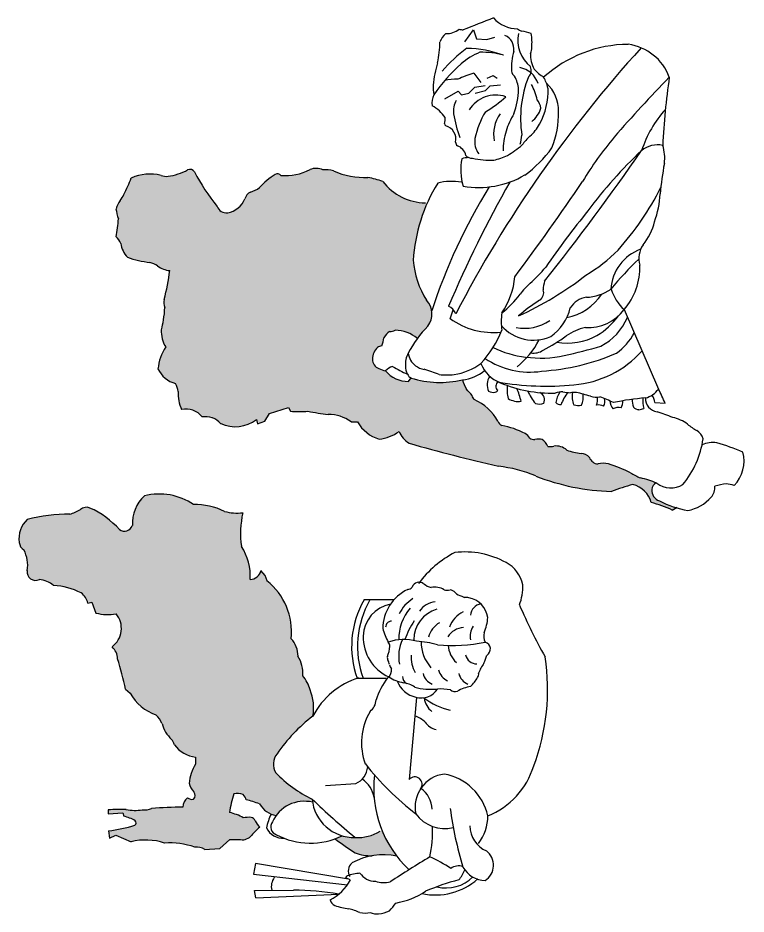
# Model space of a CAD drawing. Header units: millimetres. Extents: x -17017 to 2697, y 1903 to 18260.
# Drawn here: x -16999.6107 to -16999.3623, y 18237.4963 to 18237.8018 of the extents above; entities that cross this region are included whole.
import ezdxf

# ---------------------------------------------------------------- set-up
doc = ezdxf.new("R2010")
doc.units = ezdxf.units.MM
for name, color, linetype in [('BONGDO', 8, 'Continuous'), ('DIEN HOA', 111, 'Continuous'), ('DIENHOA', 3, 'Continuous')]:
    doc.layers.add(name, color=color, linetype=linetype)

# ---------------------------------------------------------------- blocks, each defined once
blk = doc.blocks.new('n43')
at = {"layer": 'BONGDO'}
h = blk.add_hatch(color=256, dxfattribs=at)
h.dxf.hatch_style = 1
h.paths.add_polyline_path([(-244.2, 235.4, 0.189822), (-207.3, 206, 0.132024), (-173.3, 219.3, 0.16762), (-156.1, 199.1, 0.012722), (-4, 159.9, -0.069924), (59.8, 143.3, 0.087508), (188.6, 116.9, -0.017585), (225.3, 128.7, -0.27277), (256.5, 98.2, -0.034751), (292.5, 85.1), (299.5, 89.1, -0.04982), (270.5, 101, -0.348721), (257.5, 120.2, -0.275721), (265, 131.4, 0.058353), (238.3, 140, -0.03654), (221.3, 148.5, 0.043784), (183.6, 163.9, 0.117468), (165.9, 163.8, -0.300836), (151.2, 175.1, 0.184303), (137.1, 181.9, -0.074517), (112.7, 187.5, 0.216167), (90.7, 194.3, -0.10127), (80.5, 193.8, 0.108857), (70.9, 205.6, 0.117803), (58.4, 205.4, -0.124861), (49.4, 207.9, 0.140049), (41.5, 215.8, 0.066781), (1.9, 229.4, -0.169306), (-4.9, 236.7, 0.151878), (-42.2, 272.2, -0.310901), (-49, 280.3, 0.043225), (-58.6, 291.1, -0.057437), (-65.4, 307.5, -0.136537), (-152.9, 310.4), (-157.5, 304.6, -0.223894), (-196.5, 322.4, -0.021174), (-207.7, 326.6, -0.333617), (-218.5, 342.5, -0.218061), (-210, 362.5, -0.046322), (-203.1, 365.2, 0.051159), (-199.2, 379, -0.115811), (-189.6, 389.6, 0.098737), (-179.9, 391.9, -0.171043), (-142.1, 377.7, -0.033742), (-124.2, 398.9, 0.375054), (-126.8, 442.8, -0.113266), (-149.4, 510.9, -0.088723), (-125.2, 609, -0.236839), (-201.2, 645.4, 0.034187), (-226.4, 652.4, -0.12099), (-285.2, 663.6, 0.063273), (-303.2, 665.3, 0.198406), (-325.1, 665.8, -0.145752), (-375, 655.8, 0.36637), (-383.9, 657.6, 0.07457), (-411.3, 634.9, -0.093184), (-426.8, 627.4, 0.232813), (-436.3, 615.9, -0.252736), (-465.7, 592, -0.3382), (-483.6, 603, -0.050074), (-522.5, 661.8, 0.364434), (-534, 665.3, -0.091948), (-567.3, 654.3, -0.130656), (-579.3, 655.8, 0.166773), (-630.1, 651.3, -0.031498), (-642.6, 623.4, -0.095462), (-649.1, 612.9, 0.054718), (-656.1, 599, 0.045233), (-652.1, 581.6, -0.04707), (-656.1, 551.2, -0.10197), (-648.1, 539.7, 0.147527), (-636.6, 516.3, 0.059626), (-598.2, 507.3, -0.082761), (-584.4, 500.7, 0.117317), (-564.4, 493.3, -0.03731), (-574.2, 444.4, 0.150384), (-573, 430.6, -0.053903), (-575.3, 409.3, -0.048685), (-578.8, 392.6, 0.158867), (-571.3, 363.2, 0.119474), (-584.5, 325.8, 0.229237), (-554.6, 301.1, -0.062263), (-550, 287.2, 0.126133), (-544.2, 256.7, -0.27863), (-509.1, 244, -0.12136), (-491.8, 242.3, -0.124837), (-477.4, 232.5, 0.273748), (-416.4, 239.4), (-414.6, 232), (-402.5, 236.6), (-394.5, 249.8), (-362.2, 260.2), (-358.8, 253.8, 0.037678), (-328.8, 253.8, 0.021175), (-294.3, 248.1, -0.169522), (-255.1, 235.4)])
h.paths.add_polyline_path([(-345.8, -164, 0.185688), (-357.2, -134.1, 0.255102), (-398.6, -35.4), (-402, -26.2), (-408.9, -18.1, -0.341076), (-427.3, -33.1, 0.159273), (-442.2, 23.2, -0.087984), (-439.9, 80.6, -0.10589), (-470.9, 82.9, 0.120207), (-523.7, 94.4, 0.217064), (-607.6, 109.3, 0.225305), (-628.2, 58.8, -0.49305), (-650.1, 51.9, 0.106538), (-700.6, 88.7, 0.238539), (-714.4, 87.9, -0.1001), (-735, 78.3, 0.063234), (-807.4, 69.1, 0.249793), (-821.2, 30.1, 0.250012), (-813.1, 17.5, -0.157082), (-807.5, -19.1, 0.611067), (-786.7, -33.1, -0.143701), (-762.6, -43.4, -0.108234), (-715.5, -56, -0.159752), (-704, -73.3), (-697.1, -72.1), (-690.3, -90.5, 0.10622), (-655.8, -91.6, -0.426437), (-662.7, -147.9, -0.204898), (-653.5, -168.6, -0.020512), (-639.7, -220.2), (-631.7, -227.1, 0.187085), (-588.1, -263.9, -0.132261), (-577.7, -278.8, 0.144343), (-561.3, -305.9, -0.090835), (-556.4, -314.9, 0.208758), (-520.5, -336.1), (-520.5, -348, 0.118614), (-531.5, -380.7, 0.115978), (-523.4, -395.3, -0.406), (-523.7, -407.6, -0.220631), (-534.4, -405.2, 0.211155), (-542.1, -421.1, 0.014213), (-595.3, -423.6, -0.100509), (-611.2, -426, -0.079723), (-639, -425.2, 0.027403), (-669.2, -426), (-669.2, -432.6), (-644.3, -430.9), (-642.7, -436.7, -0.052235), (-625.6, -443.3, -0.892518), (-626.9, -453.1, -0.048094), (-668.8, -461.6), (-667.2, -474.3), (-656.2, -469), (-630.4, -480.4, -0.142086), (-573.2, -482.5, -0.095542), (-521.7, -489.4, -0.15742), (-504.9, -493.5), (-479.2, -491.9), (-462, -476.7), (-443.6, -476.7, 0.261549), (-424.8, -469.4, -0.062258), (-410.9, -455.5, -0.086308), (-418.7, -444.4, 0.222281), (-425.6, -438.7, 0.064786), (-439.1, -439.5, 0.081871), (-462.4, -430.5, -0.050397), (-455.1, -398.7, -0.14588), (-439.1, -399.9, -0.130244), (-434.2, -408.9, -0.048707), (-411.3, -415.8, 0.222882), (-383.1, -435.7, -0.301741), (-321, -413, -0.019919), (-321.6, -407.4, -0.090404), (-383.6, -362.6, -0.323698), (-381.4, -330.5, -0.081702), (-320.5, -266.2, 0.150941), (-325.1, -221.4, 0.102468), (-337.7, -197.3, 0.168232)])
h.paths.add_polyline_path([(-248.1, -472.9, -0.07894), (-270.3, -470.1, -0.026588), (-282.5, -475.3, 0.01531), (-248.1, -499.3, 0.097247), (-219.4, -504, -0.098299), (-177.3, -504.9, -0.068045), (-202.7, -460.6, -0.173443)])
for p, q in [((-394.5, 249.8), (-362.2, 260.2)), ((-362.2, 260.2), (-358.8, 253.8)), ((-402.5, 236.6), (-394.5, 249.8)), ((-416.4, 239.4), (-414.6, 232)), ((-414.6, 232), (-402.5, 236.6)), ((-255.1, 235.4), (-244.2, 235.4)), ((292.5, 85.1), (300.9, 89.9)), ((-402, -26.2), (-408.9, -18.1)), ((-398.6, -35.4), (-402, -26.2)), ((-704, -73.3), (-697.1, -72.1)), ((-697.1, -72.1), (-690.3, -90.5)), ((-639.7, -220.2), (-631.7, -227.1)), ((-520.5, -336.1), (-520.5, -348)), ((-669.2, -426), (-669.2, -432.6)), ((-669.2, -432.6), (-644.3, -430.9)), ((-644.3, -430.9), (-642.7, -436.7)), ((-668.8, -461.6), (-667.2, -474.3)), ((-667.2, -474.3), (-656.2, -469)), ((-656.2, -469), (-630.4, -480.4)), ((-479.2, -491.9), (-462, -476.7)), ((-462, -476.7), (-443.6, -476.7)), ((-504.9, -493.5), (-479.2, -491.9))]:
    blk.add_line(p, q, dxfattribs=at)
for centre, radius, start, end in [((-598.2, 579.5), 78.6, 76.1051, 113.9781), ((-580.2, 749.8), 96.4, 277.6682, 298.6821), ((-530.3, 656.7), 9.31, 33.0283, 113.1221), ((-210.2, 826), 352.8, 207.7365, 219.2032), ((-321.7, 554.7), 120.3, 121.4252, 138.1763), ((-380.5, 651.4), 7.05, 38.1619, 123.8958), ((-366.8, 744.5), 89, 264.7229, 297.8933), ((-314.8, 639), 28.7, 66.2541, 111.1424), ((-300.9, 593.8), 71.5, 77.3238, 91.8056), ((-233, 777.7), 125.5, 245.4181, 273.0128), ((-857.6, 736.2), 242.8, 332.3308, 339.5473), ((-570.5, 677.5), 23.5, 247.9885, 277.7639), ((-265, 464.8), 191.5, 70.5596, 78.3916), ((-126.9, 702.9), 94, 217.7784, 269.0906), ((-419.9, 612), 16.8, 114.2241, 166.647), ((-438.9, 672.2), 46.4, 285.1698, 306.4646), ((-589, 574.2), 71.5, 147.167, 159.6951), ((-673, 635), 32.5, 317.33, 339.1423), ((-473.1, 631.2), 39.9, 280.7582, 337.493), ((-557.9, 612.3), 99.1, 187.6973, 198.0569), ((-467.5, 609.2), 17.3, 201.2037, 275.9459), ((-815.2, 587.5), 163.2, 347.1373, 357.9171), ((-679.9, 526.1), 34.6, 23.1844, 46.4737), ((-603.5, 547), 45.2, 189.2949, 222.8635), ((-580, 672.1), 165.8, 250.02, 263.6692), ((-611, 462.6), 46.5, 56.3999, 74.0572), ((-558.9, 539.3), 46.2, 235.1292, 263.1683), ((-896.6, 534.5), 334.8, 344.3947, 352.9415), ((-551.1, 439.4), 23.6, 167.6596, 201.8687), ((-672.7, 430.6), 99.7, 347.6583, 0), ((-662.6, 418.7), 87.8, 342.7349, 353.8838), ((-530, 389.4), 48.9, 176.2479, 212.3557), ((-500.7, 317.2), 84.3, 146.8858, 174.138), ((-544, 344.4), 44.6, 204.5925, 256.2374), ((-607.5, 275.7), 58.7, 11.3113, 25.5624), ((-487.6, 283.2), 62.5, 176.3082, 205.0639), ((-537.1, 221.3), 36.1, 39.0311, 101.3087), ((-343.8, 452.2), 199, 265.6844, 274.3156), ((-243.6, 658.7), 413.8, 258.1126, 262.9648), ((-292.8, 185.7), 62.4, 52.8311, 91.3168), ((-504, 208.1), 36.3, 70.4508, 98.1292), ((-503.9, 209), 35.4, 41.5555, 70.0189), ((-452.7, 287.6), 60.3, 245.839, 307.0772), ((-188.5, 267.5), 64.3, 209.9563, 252.9489), ((-215, 275.9), 70.3, 276.2533, 306.3371), ((-135.5, 234.3), 40.7, 201.5735, 239.6354), ((690.9, 3167.6), 3086.9, 254.0746, 256.99), ((-31.3, -75.2), 236.7, 67.3802, 83.3796), ((198.8, 495.4), 378.6, 248.4517, 268.4561), ((374.4, -399), 548.4, 105.7681, 109.7979), ((215.1, 87), 42.9, 15.1305, 76.16), ((-564.7, 62.3), 63.6, 132.3558, 183.1438), ((-582, 9.9), 102.7, 55.4093, 104.3969), ((-520.9, -19.6), 114.1, 64.027, 91.4449), ((179.9, -167.2), 276.3, 65.9489, 73.91), ((-735, -211.2), 289.5, 90, 104.473), ((-748.5, 134.1), 57.4, 283.5678, 303.6885), ((-706.8, 74.7), 15.3, 66.0388, 130.2205), ((-760.7, -47), 148.4, 41.8219, 66.1266), ((-450.1, 154.2), 74.2, 253.6749, 277.8529), ((-279.2, 45.4), 164.5, 167.6529, 187.7656), ((-777.6, 36.7), 44, 132.5087, 188.609), ((-641.8, 63.7), 14.4, 235.0334, 340.0158), ((-805.3, 31.3), 15.9, 184.399, 240.5465), ((-867, -9.5), 60.3, 351.7594, 26.5664), ((-520.8, -27.8), 93.7, 356.7601, 32.9588), ((-793.5, -20.7), 14.1, 169.3797, 298.9482), ((-427.8, -13.7), 19.4, 271.4257, 346.7587), ((-792.3, -79.3), 46.6, 50.4477, 83.1576), ((-767.9, -157.2), 113.9, 62.6278, 87.3372), ((-468.4, -122.6), 111.7, 354.0935, 51.3377), ((-736, -82.2), 33.2, 15.5389, 51.8444), ((-670.4, -10.9), 82, 255.9646, 280.2174), ((-686.2, -116.5), 39.3, 306.8282, 39.2089), ((-390.3, -164), 44.6, 0, 42.0773), ((-682.3, -169), 28.8, 0.8047, 47.1228), ((-389.8, -192.2), 52.3, 354.4721, 32.6703), ((-1276.1, -362.3), 652.1, 12.5821, 17.2825), ((-389.6, -239.8), 67.1, 15.9463, 39.3485), ((-562.5, -189.2), 78.9, 208.7074, 251.0942), ((-395.3, -251.2), 76.3, 348.6894, 23.0233), ((-610.6, -290.5), 34.9, 19.6282, 49.7653), ((-523.6, -264.5), 55.9, 194.7662, 227.6202), ((-583.4, -323.7), 28.4, 18.2295, 38.9904), ((-514.1, -284.3), 52.2, 215.8371, 263.0034), ((-458, -387.3), 73.8, 147.8218, 174.8798), ((-496.3, -370.7), 36.6, 195.7509, 222.3574), ((-529.9, -401.3), 8.85, 314.1951, 41.9867), ((-520.2, -422), 21.9, 130.1798, 177.8723), ((-526.4, -395), 13, 232.1214, 281.8889), ((-301, -451), 162.7, 161.2354, 172.7758), ((-449.1, -426), 28, 69.0017, 102.2007), ((-453.6, -413.6), 20, 13.7687, 43.4513), ((-458.3, -529.6), 123.1, 67.5359, 78.6899), ((-646.7, -701.4), 276.3, 88.4088, 94.6875), ((-622.6, -339), 87.8, 259.199, 277.4316), ((-609.3, -385.6), 40.5, 267.2674, 290.2252), ((-525.6, -1356.9), 935.9, 91.014, 94.2712), ((-376, -395.7), 40.6, 209.7444, 260.0038), ((-665.9, -521.6), 88.1, 61.2321, 74.7446), ((-478, -505.7), 76.8, 59.534, 78.2556), ((-429.2, -491), 52.4, 86.0547, 100.8819), ((-428.3, -449), 10.6, 25.4629, 75.5911), ((-691.7, -239.8), 222.9, 275.8967, 287.7236), ((-626.8, -448.2), 4.99, 305.7953, 48.1793), ((-362.3, -518), 79.2, 127.8756, 142.1256), ((-383.1, -427.6), 39.4, 205.2679, 224.9994), ((-440.8, -456.3), 20.6, 262.0564, 320.6856), ((-605.3, -580.1), 102.8, 71.7809, 104.1282), ((-565.5, -619.5), 137.2, 71.4007, 93.2311), ((126.7, 72.9), 684.1, 233.2635, 236.7719), ((-519.6, -517.4), 28.1, 58.4006, 94.185), ((-221.6, -428.5), 75.6, 249.4451, 271.6625)]:
    blk.add_arc(centre, radius, start, end, dxfattribs=at)
at = {"layer": 'DIENHOA'}
for p, q in [((-61, 883.7), (-46.2, 903.7)), ((-46.2, 903.7), (-41.5, 888.8)), ((-41.5, 888.8), (-23.6, 887.3)), ((-23.6, 887.3), (-10.3, 891.4)), ((-45.7, 829.8), (-33.9, 814.4)), ((-23.1, 821.6), (-12.8, 826.2)), ((-12.8, 826.2), (-6.1, 821.6)), ((-17.9, 808.3), (-0.5, 810.3)), ((-95.4, 786.2), (-72.8, 799.1)), ((-72.8, 799.1), (-66.7, 793.4)), ((-66.7, 793.4), (-54.4, 796)), ((-54.4, 796), (-44.1, 806.2)), ((-44.1, 806.2), (-26.7, 809.3)), ((-43.6, 796), (-26.2, 800.6)), ((-26.2, 800.6), (-17.9, 808.3)), ((-86.4, 411.5), (-81, 426.7)), ((210.4, 426.9), (269, 291.6)), ((-157.5, 304.6), (-152.9, 310.4)), ((262.6, 268.4), (280.1, 267.2)), ((-182.3, -68), (-233.2, -68)), ((-244.8, -201.5), (-195.3, -201.5)), ((-143.4, -234.4), (-156.3, -374.1)), ((-298.7, -384.4), (-247, -381)), ((-418.1, -517.3), (-421.9, -535.7)), ((-259.7, -543.8), (-418.1, -517.3)), ((-421.9, -535.7), (-261.6, -553.7)), ((-264, -541.6), (-261.9, -538.3)), ((-256.5, -545.4), (-264, -541.6)), ((-419.7, -563.2), (-353.5, -562.8)), ((-417.6, -575.7), (-419.7, -563.2)), ((-417.6, -575.7), (-276.2, -569.5))]:
    blk.add_line(p, q, dxfattribs=at)
for centre, radius, start, end in [((1390.4, -2693.1), 3879.8, 111.1958, 112.0188), ((28.7, 960.6), 54.8, 221.5406, 270), ((-91.9, 930.1), 32.6, 266.5059, 310.3671), ((-59.3, 939.8), 36.4, 251.6038, 262.4047), ((42.6, 921.7), 21.1, 228.9423, 251.5635), ((27.1, 834.6), 67.6, 68.5505, 82.5064), ((-70.6, 871.3), 35.1, 131.5344, 160.1511), ((-2.8, 871.4), 25.2, 351.7922, 66.4995), ((86, 885.9), 56.9, 168.1333, 231.8295), ((-28.4, 882.2), 81.7, 354.1742, 10.8045), ((-282, 885.9), 178.4, 347.6556, 359.1187), ((93.7, 666.7), 255.6, 126.3852, 139.2705), ((1833.5, -575), 2153.7, 137.7437, 152.4854), ((-60.9, 685.1), 187.3, 69.5337, 89.1117), ((32.8, 872.9), 20.1, 332.8197, 3.0889), ((219, 661.4), 217.8, 90.4157, 132.0323), ((205.9, 793.1), 86.9, 20.2741, 82.4052), ((6.9, 761.3), 112.7, 112.0533, 131.4703), ((-33.5, 722.3), 143.5, 74.6129, 90.7743), ((127.5, 839.4), 109.2, 164.9328, 183.1393), ((103, 862), 52.4, 178.0984, 208.4407), ((106.7, 784.6), 223.6, 163.5721, 173.5124), ((140.2, 613.3), 311.8, 131.808, 144.7213), ((35.8, 835.1), 16.2, 314.9352, 21.7996), ((-4.8, 676.9), 158.3, 104.9708, 115.6789), ((32.6, 835.9), 14.4, 189.8649, 231.0616), ((25.8, 800.5), 39.6, 17.4863, 80.5368), ((122.3, 897.4), 89, 222.7031, 236.4834), ((-24.9, 807.2), 90.5, 178.3636, 188.7884), ((-76.3, 729.2), 90.4, 88.1548, 102.2575), ((-22.9, 798.6), 53.4, 4.3508, 29.2891), ((225.6, 753.1), 191.8, 158.3963, 188.6653), ((-34.8, 763.5), 99.2, 12.3413, 28.5209), ((10.3, 787.5), 72.3, 13.7575, 29.577), ((37.1, 767), 61.4, 357.8391, 48.2111), ((1952.4, -799.1), 2324.7, 135.7446, 139.1646), ((1596.8, 638.3), 1322.4, 171.9644, 177.0248), ((-97.1, 804.2), 127.3, 339.9678, 359.3014), ((-37, 799.7), 117.7, 331.2874, 2.4468), ((-82.2, 779.4), 35.1, 156.4799, 188.1294), ((-38.2, 764.1), 42.5, 152.5946, 184.7876), ((-8.4, 739.2), 53.5, 71.3516, 148.316), ((-137.2, 951.8), 218, 300.6298, 312.0289), ((43.2, 768.1), 25.1, 5.0482, 41.3452), ((-144.8, 721.5), 59.8, 33.364, 62.2162), ((94, 690.2), 141, 148.3948, 168.2306), ((27.1, 781.8), 42.7, 307.072, 344.3591), ((-58.6, 761.2), 157.2, 338.116, 1.2761), ((426.6, 637.3), 196, 138.036, 161.9004), ((-133.4, 753.1), 38.6, 346.6087, 1.9712), ((161.9, 804.4), 246.4, 190.2432, 199.8912), ((47, 725.7), 59.3, 143.9751, 190.9695), ((110.6, 702.7), 105.4, 146.7088, 164.2558), ((-86.7, 746.2), 9.46, 192.5272, 220.5987), ((-99.9, 717.4), 23.5, 347.662, 75.1925), ((1.8, 777.8), 73.1, 310.9841, 331.7014), ((-7.8, 713.9), 36.7, 172.0114, 216.0586), ((107.1, 699.2), 103, 161.8125, 180.9577), ((-26.3, 728.6), 62.4, 341.4674, 355.9148), ((125.4, 641.4), 110.9, 132.9572, 143.2923), ((662.5, 328.1), 611.8, 140.043, 148.7397), ((-70.4, 711.8), 6.56, 175.3184, 236.6757), ((-82.2, 684.5), 23.3, 13.0907, 69.3659), ((-79.8, 843.9), 179.1, 300.5917, 310.4886), ((267.8, 663.6), 44.2, 78.9628, 128.4188), ((212.2, 685.6), 67.5, 351.954, 18.4346), ((-49.4, 698.5), 13.4, 220.5988, 274.8995), ((-60.7, 855.6), 180.8, 285.6886, 293.4609), ((-87, 830.7), 216.3, 306.32, 323.6853), ((-3520.4, 3316.9), 4582.6, 321.6788, 325.149), ((755.6, 146.4), 755, 133.0427, 143.5141), ((21.7, 664.6), 90, 167.4723, 197.561), ((-52.9, 641.5), 44.6, 92.0704, 107.3357), ((-15.7, 828.8), 147.3, 257.23, 271.5076), ((685.7, 594.8), 414.7, 168.6903, 175.9179), ((136.7, 492.1), 286.8, 148.3607, 176.2391), ((-83.9, 548.6), 96.9, 79.8751, 104.0748), ((1890.3, -414.6), 2153.2, 150.5362, 156.8311), ((-37.4, 790.4), 155.2, 260.0991, 300.3648), ((-3410.1, 3042.5), 4283.2, 323.3026, 325.9702), ((826.7, 115.8), 993.6, 148.4197, 161.882), ((-159.8, 853), 484.5, 317.952, 333.2621), ((103.3, 634.3), 169, 340.0996, 356.6336), ((1417.7, -431.4), 1632.4, 141.0247, 145.2369), ((174, 596.4), 90.4, 319.3994, 347.4714), ((278.1, 513.9), 42.6, 146.3105, 195.5093), ((11.8, 712.9), 263.4, 300.4075, 315.5914), ((264.7, 457.6), 76.8, 109.9105, 176.9984), ((10.4, 526.2), 160.6, 185.4402, 211.2888), ((590.1, 138.2), 516.1, 133.4075, 141.1831), ((-80.9, 625.4), 201.7, 310.4793, 321.3409), ((127.8, 498.5), 109.3, 319.1106, 2.1211), ((-104.7, 494.9), 129.4, 325.349, 354.6856), ((-211.5, 946), 582.4, 294.537, 307.7683), ((149, 454.8), 77, 164.4763, 175.5083), ((142.5, 370.6), 137.2, 132.3982, 143.0559), ((57.7, 455.7), 15.5, 303.6914, 19.4396), ((143.1, 528.1), 80.2, 272.0899, 304.0779), ((267, 488), 83.2, 198.4345, 227.201), ((-98.5, 550.6), 163.7, 307.8059, 323.4191), ((95.4, 503.4), 91.6, 280.8271, 326.9437), ((151.9, 409), 39.4, 98.6528, 147.8984), ((-150.6, 419.4), 33.4, 322.2407, 44.4758), ((-98.7, 410.5), 24, 23.1979, 66.801), ((203.4, 219.4), 262.1, 121.5354, 131.3277), ((36.8, 450.1), 84.3, 305.0554, 346.1853), ((109.6, 406.6), 108.8, 172.235, 187.765), ((149, 473.5), 77.1, 266.5283, 322.8512), ((94.8, 495.5), 132.3, 301.552, 323.2569), ((125.7, 452.2), 98.3, 297.333, 336.9237), ((24, 255.8), 206.1, 136.0057, 151.9407), ((-12.8, 514.2), 126.3, 234.3441, 275.9823), ((55.7, 447.3), 72.4, 220.9093, 293.9892), ((40.6, 470.3), 75.2, 258.8568, 304.7486), ((-171.8, 363.7), 31.4, 124.5437, 150.968), ((-190.6, 414.9), 25.4, 272.2156, 294.7713), ((-181.2, 331.2), 60.7, 49.9766, 88.8011), ((-172, 461.4), 187.2, 317.5501, 338.199), ((-111.9, 705.1), 393, 297.9628, 304.6958), ((113.7, 473.5), 103.7, 259.9569, 299.0239), ((167.7, 300.5), 98.9, 103.7073, 124.4983), ((135.4, 438.6), 105.8, 305.8828, 330.7618), ((-268, 391), 69.9, 338.339, 350.0536), ((-58.9, 439.2), 139.7, 308.3258, 332.8425), ((-192.4, 343.2), 26.2, 132.4614, 181.6671), ((-192, 326.4), 40.4, 105.9427, 116.5515), ((-127.2, 334.6), 35.5, 149.4111, 186.7161), ((-124.9, 357.3), 33.2, 187.9293, 231.6739), ((62.1, 512.5), 167.7, 243.3737, 263.2306), ((56.1, 381.2), 28.4, 260.1392, 304.9927), ((45.8, 700.8), 379.5, 273.6174, 293.5492), ((-78.4, 1194.2), 866, 282.4503, 286.7282), ((110.2, 474), 175.8, 274.7117, 318.0495), ((-202.6, 341.7), 16, 177.4358, 251.234), ((49.2, 454.9), 134.5, 235.7354, 278.7682), ((67.8, 541), 196.7, 262.5684, 281.8941), ((-152, 456.7), 141.5, 246.805, 251.6571), ((-172.6, 298.5), 33.8, 110.653, 134.995), ((-158.2, 354.9), 50.3, 220.277, 270.7573), ((-65.8, 529.3), 231.9, 239.203, 246.2946), ((-140.4, 329), 22.2, 176.0988, 212.7476), ((-124.9, 359.8), 35.2, 234.0951, 260.2448), ((-282.7, -159.6), 508, 69.513, 72.6002), ((-94.1, 415.8), 100.6, 278.3529, 306.7417), ((-71.8, 376.7), 69.6, 275.2306, 309.5893), ((20, 356.4), 57.9, 201.5042, 248.9593), ((-147, 322.1), 13.1, 203.2022, 243.3364), ((-103.9, 466), 163.2, 252.5281, 283.6279), ((-92.2, 447.9), 132.4, 264.4734, 275.5266), ((9.1, 328.7), 77.5, 195.9019, 209.0511), ((3.7, 298.6), 26.9, 146.7355, 203.8299), ((-115.9, 230.2), 83.6, 36.8659, 46.7662), ((0.4, 296.4), 8.82, 122.6549, 232.1204), ((77.4, 765.6), 469.2, 259.9343, 275.7745), ((85.8, 505.7), 221.1, 246.9334, 271.8554), ((73.9, 290.4), 63.2, 173.436, 193.8248), ((-189.7, 209), 232.8, 15.3477, 21.0047), ((237.4, 313.9), 38.7, 284.0895, 324.7713), ((59.2, 181), 237.2, 21.2941, 27.7823), ((-39.7, 281.2), 9.38, 185.5016, 235.0041), ((-11.9, 308.8), 22.9, 246.7979, 276.3453), ((-10.6, 292), 6.09, 281.8906, 335.4384), ((30.3, 304.2), 33.9, 238.4609, 277.6468), ((126.8, 322.3), 87.5, 202.9567, 219.436), ((61.4, 273.1), 13.3, 333.4388, 67.4783), ((110.3, 220.8), 66.2, 93.8147, 105.113), ((151.1, 257), 58.4, 149.9007, 168.7131), ((158.2, 246.1), 58.5, 137.7437, 161.1782), ((125.7, 386.7), 101.8, 258.754, 266.0542), ((126.3, 226.5), 59.1, 87.397, 97.3757), ((162, 279.8), 40.3, 171.8332, 202.1506), ((87.5, 82.9), 206.9, 71.5622, 78.4429), ((106.7, 278.5), 34, 335.0598, 7.4623), ((162.4, 303.8), 26.4, 249.0396, 284.9338), ((135.1, 274.6), 30, 339.5886, 5.5256), ((72.6, 19.4), 276.3, 64.3194, 69.5328), ((161.1, 271), 16.6, 328.7858, 14.6596), ((275.5, -112.8), 390.2, 94.225, 102.3072), ((283.4, 270.2), 41.3, 171.9702, 196.3869), ((270, 275.5), 23.2, 177.9907, 261.6123), ((235.2, 266), 27.5, 5.1806, 33.6486), ((-80.5, 194.5), 86.6, 29.194, 65.85), ((65.5, 292.6), 26.6, 256.3265, 287.1455), ((103.1, 279), 14, 229.0809, 269.2038), ((131.9, 288.3), 24.8, 253.0698, 283.1112), ((166.5, 244), 20.5, 64.6453, 99.0918), ((213.2, 274.6), 27.5, 186.5367, 217.7274), ((200.5, 241), 19, 75.8055, 118.4469), ((180.2, 272.4), 28.1, 332.7043, 358.4212), ((266.6, 273.7), 42.5, 179.5789, 197.784), ((237.1, 272.3), 16, 226.6318, 264.4731), ((233.9, 279.4), 23.1, 274.2371, 295.2547), ((201.2, 30.2), 231.8, 66.6162, 73.6082), ((9, 242.8), 15.2, 203.4865, 241.9241), ((-28.9, 75.1), 157.4, 63.4316, 78.714), ((279, 176.8), 67.7, 54.1653, 77.9035), ((370.1, 290.5), 78.2, 228.81, 242.8629), ((31.6, 198), 20.4, 29.0511, 60.9406), ((318.3, 197.5), 28.5, 19.0579, 55.4038), ((58.8, 224.3), 18.9, 240.0796, 268.5483), ((65.2, 179.3), 27, 77.7335, 104.6081), ((48.7, 177.9), 35.5, 26.5617, 51.4122), ((183.6, 231.5), 163.5, 321.026, 351.2865), ((363.1, 147.3), 53, 84.2677, 111.9981), ((229.8, -262), 482.3, 67.6646, 73.2985), ((84.2, 218.9), 25.4, 261.615, 284.7456), ((94.2, 166.6), 27.9, 48.4994, 97.2905), ((143.8, 265.8), 84.2, 248.3454, 265.392), ((354.9, 169.1), 60.1, 315.5382, 14.5324), ((135.3, 159.9), 22, 43.5271, 85.2975), ((167.1, 180.5), 16.8, 198.941, 265.9138), ((175, 126.6), 38.3, 76.9977, 103.7966), ((114.7, -58.5), 232.9, 62.7615, 72.7897), ((287.8, 260.2), 130, 239.2463, 247.617), ((214.9, 21.6), 120.7, 64.9799, 78.8483), ((270.7, 119.5), 13.2, 115.329, 176.9876), ((290, 162.5), 39.6, 232.7109, 301.4912), ((338.8, 124.2), 26.3, 319.5592, 3.5758), ((397.7, 14), 116.5, 96.3411, 106.2819), ((381.9, 85.4), 44.6, 69.1428, 86.3242), ((276.1, 118.8), 18.7, 175.6239, 252.5229), ((307.6, 150.7), 67.1, 279.8927, 319.6042), ((344.5, 239.9), 157.3, 241.9732, 260.7526), ((5.8, -148.5), 181.9, 117.4845, 143.3643), ((-61.5, -132.3), 146.1, 61.115, 96.5566), ((-16.8, -53.8), 55.8, 11.9412, 62.3554), ((-139.1, -51), 13.1, 54.4946, 158.025), ((-112.4, -18.6), 28.9, 228.8148, 257.4555), ((-68.4, -42.2), 106.2, 341.0742, 0), ((-126.6, -117.8), 74.7, 115.3438, 179.2559), ((-160.1, -38.9), 11.5, 277.4312, 320.6767), ((-113, -80), 33.7, 60.7576, 99.7479), ((-90.8, -33.4), 18.2, 251.5655, 284.349), ((-87.9, -65.4), 14.5, 44.979, 83.67), ((-64.7, -45), 16.5, 218.2909, 263.6012), ((-95.2, -147.2), 159.1, 150.131, 199.951), ((-85.1, -147.2), 159.1, 150.131, 199.951), ((-177, -131.7), 57.6, 100.9676, 177.8243), ((-117.5, -118), 61.4, 121.7509, 154.8855), ((-108, -108), 37, 95.9472, 145.981), ((-60.4, -55.2), 8.71, 225.0008, 261.8704), ((-59, -83.1), 19.5, 75.8755, 97.765), ((-61.8, -103.5), 40, 7.9895, 79.1478), ((-30.6, -95.8), 21.2, 98.7159, 174.8053), ((-96.6, -133.4), 77.2, 138.4729, 181.952), ((-92.5, -137.2), 56, 107.0466, 178.8188), ((-40.7, -132.4), 50.2, 117.9334, 158.7029), ((902.9, 298.1), 948.1, 203.2873, 209.2487), ((-186.1, -114.6), 10.3, 89.9966, 180), ((-43.5, -175), 126.2, 145.6178, 161.8364), ((-86.8, -139.5), 37, 118.3035, 167.6921), ((-94.3, -94.4), 72.2, 335.9846, 357.2297), ((-77, -79.3), 129.8, 196.7661, 207.7818), ((-59.8, -151.6), 37, 95.9472, 145.981), ((-24.5, -129.1), 27.7, 144.4609, 194.3001), ((-160.6, -131.6), 74, 178.4088, 245.8343), ((-165.4, -220.9), 85.3, 75.1851, 108.1028), ((-106.1, -164.2), 67.9, 155.1106, 191.2652), ((-6.4, -129.4), 22.7, 165.6769, 207.5354), ((-267.5, -137.6), 79.1, 340.1675, 353.0469), ((-199.5, -147.1), 10.5, 359.3339, 43.5041), ((-157, -326.9), 189, 74.9774, 85.9208), ((-71, -140), 64.8, 179.2806, 222.2494), ((-82.6, 130.7), 276.3, 264.7264, 281.7222), ((-45.9, -142.4), 43.9, 184.0866, 227.2218), ((-31.4, -153.4), 14.4, 11.7685, 70.186), ((-33.8, -149.5), 16.6, 308.7673, 356.5317), ((-185.8, -166.6), 7.65, 163.61, 211.5796), ((-105.1, -166.8), 47.8, 174.2895, 211.4977), ((-40.3, -156.5), 20.6, 194.6566, 269.3048), ((-119.6, -132.3), 100.7, 334.3505, 342.6455), ((-291.2, -220.6), 371.1, 339.4131, 8.605), ((-212.4, -181.2), 22.7, 7.1541, 27.8979), ((-153.6, -165.6), 38.4, 199.4405, 210.9629), ((41.7, -224.6), 85.6, 145.3751, 158.1889), ((-200.3, -188.5), 14.1, 304.6226, 12.8753), ((-154.2, -198.4), 13.5, 180, 243.6716), ((-106.2, -186.7), 27.1, 194.0361, 246.2342), ((-79.8, -180.9), 27.1, 194.0361, 246.2342), ((-45.3, -186.7), 27.1, 194.0361, 246.2342), ((-45.5, -195), 7.94, 318.9959, 15.9458), ((-201.7, -328.5), 134.1, 107.6491, 152.2894), ((-87.7, -278.9), 131.2, 143.3913, 162.0953), ((-151.9, -138.7), 71.9, 237.1285, 258.6904), ((-134.2, -189.9), 45.3, 201.1324, 256.4763), ((-174.8, -261.1), 52.7, 57.725, 80.3644), ((-94.8, -167.9), 64.1, 312.1846, 329.7429), ((-118.3, -111.8), 108.6, 254.8595, 275.4117), ((-135.9, -202.3), 32.9, 254.3586, 327.6771), ((-102.8, -298.9), 79.2, 77.6923, 93.8351), ((-77.8, -210), 14.1, 234.912, 285.5237), ((-35.7, -292.7), 79, 101.7122, 118.9331), ((-239.1, -237), 26.6, 307.5693, 356.6333), ((-62.1, -145.8), 112.7, 232.2597, 257.6291), ((-99.3, -232.6), 31.2, 185.1504, 234.8435), ((-133.3, -311.3), 104.2, 149.2988, 200.4442), ((-155.5, -483.3), 272.7, 127.2332, 145.9165), ((-158.3, -307), 42.5, 45.9085, 73.7441), ((-104.3, -260.7), 29, 212.9068, 258.0793), ((-360.3, -348.1), 27.5, 140.0408, 211.7875), ((163, -34.5), 503.2, 218.4819, 232.2906), ((-71.1, -312.5), 133, 291.7128, 343.1228), ((-229.8, -214.9), 213.3, 223.8326, 244.4954), ((-261.2, -349.6), 34.5, 294.3033, 354.7817), ((-28, -389.6), 188.6, 172.9704, 227.1645), ((-89.5, -421), 56.5, 97.2056, 191.8997), ((-112.8, -456.7), 93.2, 12.746, 79.9638), ((-264.3, -413.6), 49.1, 10.035, 55.0748), ((-146.8, -382.4), 12.6, 321.9859, 139.0266), ((-161.1, -425.5), 43.9, 1.159, 55.5532), ((-335, -471.1), 59.8, 76.4513, 155.5932), ((510.5, 453), 1197, 225.9565, 230.6687), ((-250.6, -401.7), 71.2, 184.6109, 272.0144), ((509.8, -345.6), 601.1, 187.4408, 197.1995), ((-281.3, -484), 121.5, 155.2622, 167.0433), ((-95.2, -396.5), 61.4, 216.121, 283.3071), ((-98.9, -436.1), 77, 322.2916, 0), ((-370.9, -441.8), 32.5, 207.5542, 272.5228), ((-378.1, -454.9), 14.1, 143.1285, 251.9246), ((-352.3, -460.3), 236.1, 348.8089, 1.5024), ((-5.5, -452.3), 47.4, 181.302, 246.793), ((-324.6, -358.7), 123.9, 242.1344, 295.9612), ((-242.6, -403.2), 69.8, 265.4264, 301.9147), ((-200.4, -610.6), 108.2, 77.6326, 119.5906), ((-43.5, -520.3), 31.1, 303.0831, 51.7115), ((-242.4, -530), 17.7, 130.4244, 212.5131), ((705.3, -1898.6), 1619, 120.6758, 123.5063), ((-228.7, -745.4), 262.5, 56.8266, 65.6967), ((-205.9, -750.2), 219.2, 98.9721, 104.8038), ((-214.4, -516.7), 30.8, 213.5333, 271.3638), ((-71.2, -546.5), 25, 74.9851, 123.6885), ((-124.4, -501.7), 68.5, 320.4095, 337.1681), ((-25.2, -501.4), 45, 209.2759, 268.2903), ((-364.9, -557), 26.4, 143.5549, 193.2569), ((-330.6, -504.7), 84.6, 297.865, 331.2278), ((-198.9, -500.5), 49.3, 252.5311, 282.2641), ((-111.3, -462), 109, 257.7495, 311.4268), ((29.4, -932.3), 399.9, 104.6197, 113.2266), ((-93.1, -494.6), 64.5, 255.8195, 314.8105), ((-352.7, -1007.7), 444.8, 80.0956, 90.1029), ((-203.1, -449.4), 137.5, 280.0311, 302.9364), ((-277, -575.8), 14.5, 194.4446, 246.0624), ((-240, -458.4), 137.6, 251.8412, 262.0113), ((-281.4, -690.2), 98.1, 65.2267, 76.927), ((-274.9, -518.8), 116.3, 317.0555, 325.4054), ((-231.3, -552), 49.9, 259.696, 280.304), ((-210.5, -571.4), 32, 248.1124, 273.6788), ((-222.6, -517), 87.5, 279.3565, 292.0824)]:
    blk.add_arc(centre, radius, start, end, dxfattribs=at)

msp = doc.modelspace()

# ---------------------------------------------------------------- block references
at = {"layer": 'DIEN HOA', "linetype": 'Continuous', "xscale": 0.0002, "yscale": 0.0002, "zscale": 0.0002}
msp.add_blockref('n43', (-16999.44602, 18237.617), dxfattribs=at)

doc.saveas('drawing.dxf')
